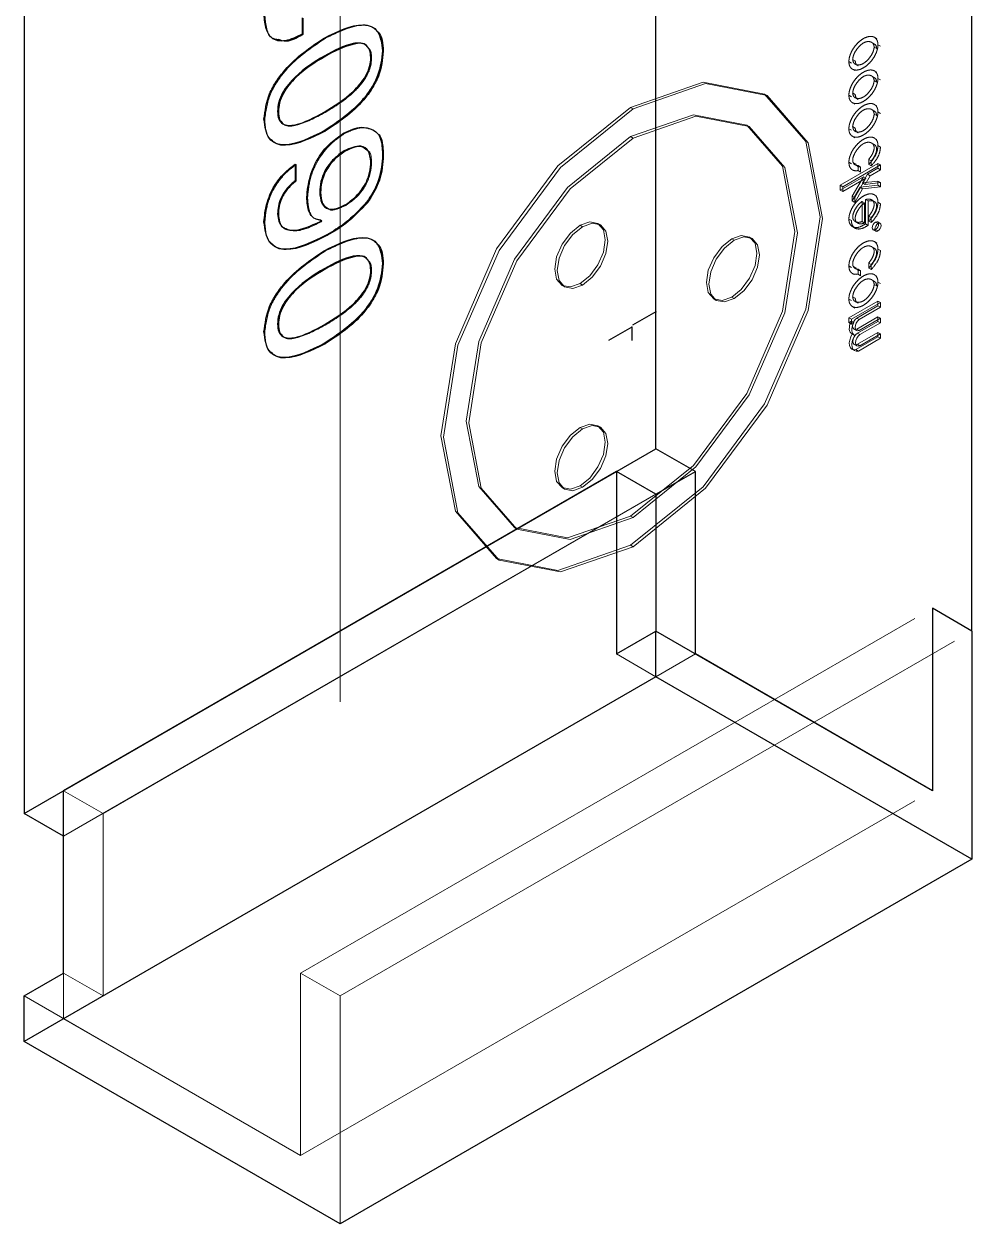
# Model space of a CAD drawing. Header units: millimetres. Extents: x 0 to 841, y 0 to 2287.
# Drawn here: x 614.148 to 615.845, y 254.821 to 256.969 of the extents above; entities that cross this region are included whole.
import ezdxf

# ---------------------------------------------------------------- set-up
doc = ezdxf.new("R2010")
doc.units = ezdxf.units.MM
doc.header["$PDSIZE"] = -1
doc.linetypes.add('HIDDEN', pattern=[1.905, 1.27, -0.635])

msp = doc.modelspace()

# ---------------------------------------------------------------- linework, layer by layer
at = {"color": 7, "linetype": 'Continuous', "lineweight": 25}
for p, q in [((615.2797, 256.209), (615.2797, 258.0054)), ((615.8454, 255.8825), (615.8454, 257.6788)), ((614.1484, 257.3523), (614.1484, 255.5559)), ((614.6464, 256.9805), (614.6464, 256.951)), ((614.6478, 256.9797), (614.6478, 256.9502)), ((614.6464, 256.951), (614.6478, 256.9502)), ((614.7902, 256.9213), (614.7916, 256.9204)), ((614.6858, 256.9119), (614.6873, 256.9111)), ((614.6024, 256.8128), (614.6038, 256.812)), ((614.6858, 256.778), (614.6873, 256.7772)), ((614.7728, 256.7797), (614.7742, 256.7789)), ((614.7218, 256.7423), (614.7232, 256.7414)), ((614.7902, 256.7295), (614.7916, 256.7287)), ((614.6337, 256.7182), (614.6337, 256.6887)), ((614.6337, 256.7182), (614.6351, 256.7174)), ((614.6351, 256.7174), (614.6351, 256.6879)), ((614.6337, 256.6887), (614.6351, 256.6879)), ((614.6777, 256.6686), (614.6791, 256.6678)), ((614.7623, 256.6506), (614.7638, 256.6498)), ((614.6024, 256.6292), (614.6038, 256.6283)), ((614.6815, 256.617), (614.6738, 256.6194)), ((614.6789, 256.6158), (614.68, 256.6178)), ((614.6905, 256.5917), (614.6919, 256.5909)), ((614.7902, 256.5405), (614.7916, 256.5397)), ((614.6858, 256.5311), (614.6873, 256.5303)), ((614.6024, 256.4321), (614.6038, 256.4313)), ((614.6858, 256.3973), (614.6873, 256.3965)), ((614.1484, 255.5559), (615.2797, 256.209)), ((615.3505, 256.1682), (615.2797, 256.209)), ((615.209, 256.1682), (614.2191, 255.5967)), ((615.209, 256.1682), (615.209, 255.8416)), ((615.2797, 256.1274), (615.209, 256.1682)), ((615.2797, 256.1274), (615.3505, 256.1682)), ((615.3505, 255.8416), (615.3505, 256.1682)), ((615.2797, 256.1274), (615.2797, 255.8824)), ((615.8454, 255.8825), (615.7747, 255.9233)), ((615.7747, 255.9233), (615.7747, 255.5967)), ((615.209, 255.8416), (615.2797, 255.8824)), ((615.2797, 255.8007), (615.2797, 255.8824)), ((615.7747, 255.5967), (615.2797, 255.8824)), ((615.8454, 255.8825), (615.8454, 255.4742)), ((615.7747, 255.5967), (615.3505, 255.8416)), ((615.2797, 255.8007), (614.1484, 255.1476)), ((615.8454, 255.4742), (615.2797, 255.8007)), ((614.2191, 255.2701), (614.2191, 255.5967)), ((614.2191, 255.5151), (614.1484, 255.5559)), ((615.8454, 255.4742), (614.7141, 254.8211)), ((614.1484, 255.2293), (614.2191, 255.2701)), ((614.1484, 255.1476), (614.1484, 255.2293)), ((614.7141, 254.8211), (614.1484, 255.1476))]:
    msp.add_line(p, q, dxfattribs=at)
at = {"color": 7, "linetype": 'HIDDEN', "lineweight": 18}
for p, q in [((614.7141, 257.0257), (614.7141, 255.2293)), ((614.6858, 256.944), (614.6873, 256.9432)), ((615.6752, 256.9428), (615.6707, 256.9454)), ((615.6696, 256.9341), (615.6651, 256.9367)), ((615.6703, 256.928), (615.6748, 256.9254)), ((615.6771, 256.9319), (615.6816, 256.9293)), ((614.7693, 256.9092), (614.7707, 256.9084)), ((615.625, 256.9019), (615.6295, 256.8992)), ((615.6318, 256.9058), (615.6363, 256.9032)), ((615.6314, 256.8884), (615.6359, 256.8858)), ((615.637, 256.897), (615.6415, 256.8944)), ((615.6696, 256.874), (615.6651, 256.8766)), ((615.6752, 256.8827), (615.6707, 256.8853)), ((615.6703, 256.8679), (615.6748, 256.8653)), ((615.6771, 256.8718), (615.6816, 256.8692)), ((615.4787, 256.8411), (615.4742, 256.8437)), ((615.625, 256.8418), (615.6295, 256.8391)), ((615.6318, 256.8457), (615.6363, 256.8431)), ((615.637, 256.8369), (615.6415, 256.8343)), ((615.2342, 256.8199), (615.2387, 256.8173)), ((615.6314, 256.8283), (615.6359, 256.8257)), ((615.6696, 256.8139), (615.6651, 256.8165)), ((615.6752, 256.8226), (615.6707, 256.8252)), ((615.6771, 256.8117), (615.6816, 256.8091)), ((614.578, 256.7988), (614.5794, 256.798)), ((614.6858, 256.8115), (614.6873, 256.8107)), ((615.6703, 256.8078), (615.6748, 256.8052)), ((614.7206, 256.7737), (614.722, 256.7729)), ((614.7742, 256.7789), (614.7797, 256.7743)), ((615.4467, 256.7856), (615.4422, 256.7882)), ((615.625, 256.7817), (615.6295, 256.779)), ((615.6318, 256.7856), (615.6363, 256.783)), ((615.637, 256.7768), (615.6415, 256.7742)), ((615.2342, 256.7676), (615.2387, 256.765)), ((615.6314, 256.7682), (615.6359, 256.7656)), ((615.6697, 256.7538), (615.6652, 256.7564)), ((615.6752, 256.7625), (615.6707, 256.7651)), ((615.6771, 256.7516), (615.6816, 256.749)), ((615.6607, 256.7268), (615.6607, 256.7179)), ((615.6607, 256.7268), (615.6652, 256.7242)), ((614.7693, 256.7229), (614.7707, 256.722)), ((615.6771, 256.7195), (615.6097, 256.6806)), ((615.6816, 256.7169), (615.6142, 256.678)), ((615.625, 256.7216), (615.6295, 256.7189)), ((615.6305, 256.7087), (615.635, 256.7061)), ((615.6326, 256.7214), (615.6371, 256.7187)), ((615.6414, 256.7157), (615.6414, 256.7067)), ((615.6414, 256.7157), (615.6459, 256.7131)), ((615.6414, 256.7067), (615.6459, 256.7041)), ((615.6459, 256.7131), (615.6459, 256.7041)), ((615.6586, 256.7002), (615.6771, 256.7109)), ((615.6607, 256.7179), (615.6652, 256.7153)), ((615.6631, 256.6976), (615.6816, 256.7083)), ((615.6652, 256.7242), (615.6652, 256.7153)), ((615.6771, 256.7109), (615.6771, 256.7195)), ((615.6771, 256.7195), (615.6816, 256.7169)), ((615.6771, 256.7109), (615.6816, 256.7083)), ((615.6816, 256.7083), (615.6816, 256.7169)), ((615.6097, 256.672), (615.651, 256.6959)), ((615.6142, 256.6694), (615.6556, 256.6933)), ((615.651, 256.6959), (615.6311, 256.6613)), ((615.6556, 256.6933), (615.6356, 256.6587)), ((615.6586, 256.7002), (615.6496, 256.6846)), ((615.6771, 256.6878), (615.6496, 256.6846)), ((615.6496, 256.6846), (615.6541, 256.682)), ((615.651, 256.6959), (615.6556, 256.6933)), ((615.6631, 256.6976), (615.6541, 256.682)), ((615.6816, 256.6852), (615.6541, 256.682)), ((615.6586, 256.7002), (615.6631, 256.6976)), ((615.6771, 256.6806), (615.6771, 256.6878)), ((615.6771, 256.6878), (615.6816, 256.6852)), ((615.6816, 256.678), (615.6816, 256.6852)), ((615.6097, 256.6806), (615.6097, 256.672)), ((615.6097, 256.6806), (615.6142, 256.678)), ((615.6097, 256.672), (615.6142, 256.6694)), ((615.6142, 256.678), (615.6142, 256.6694)), ((615.6451, 256.6769), (615.6311, 256.6526)), ((615.6311, 256.6613), (615.6311, 256.6526)), ((615.6311, 256.6613), (615.6356, 256.6587)), ((615.6496, 256.6743), (615.6356, 256.6499)), ((615.6451, 256.6769), (615.6771, 256.6806)), ((615.6451, 256.6769), (615.6496, 256.6743)), ((615.6496, 256.6743), (615.6816, 256.678)), ((615.6752, 256.6609), (615.6707, 256.6635)), ((615.6771, 256.6806), (615.6816, 256.678)), ((614.6545, 256.6593), (614.656, 256.6585)), ((614.7229, 256.6452), (614.7243, 256.6444)), ((615.6311, 256.6526), (615.6356, 256.6499)), ((615.6356, 256.6587), (615.6356, 256.6499)), ((615.6487, 256.6517), (615.6487, 256.6155)), ((615.6487, 256.6517), (615.6532, 256.6491)), ((615.6532, 256.6491), (615.6532, 256.6129)), ((615.6547, 256.655), (615.6547, 256.6113)), ((615.6547, 256.655), (615.6593, 256.6524)), ((615.6593, 256.6524), (615.6677, 256.6525)), ((615.6593, 256.6524), (615.6593, 256.6087)), ((615.6722, 256.6505), (615.6676, 256.6531)), ((615.6771, 256.65), (615.6816, 256.6474)), ((615.625, 256.62), (615.6295, 256.6174)), ((615.6607, 256.6253), (615.6607, 256.6163)), ((615.6607, 256.6253), (615.6652, 256.6226)), ((615.6652, 256.6226), (615.6652, 256.6137)), ((614.578, 256.6151), (614.5794, 256.6143)), ((614.6789, 256.6158), (614.6803, 256.615)), ((614.68, 256.6178), (614.6815, 256.617)), ((614.6803, 256.615), (614.6815, 256.617)), ((615.1437, 256.609), (615.1482, 256.6064)), ((615.1802, 256.6096), (615.1757, 256.6122)), ((615.6314, 256.6065), (615.6359, 256.6039)), ((615.6341, 256.6174), (615.6353, 256.6166)), ((615.6383, 256.6149), (615.6386, 256.6147)), ((615.6487, 256.6155), (615.6532, 256.6129)), ((615.6547, 256.6113), (615.6593, 256.6087)), ((615.6607, 256.6163), (615.6652, 256.6137)), ((615.6686, 256.601), (615.6731, 256.5984)), ((615.6726, 256.6144), (615.6771, 256.6118)), ((615.6726, 256.6014), (615.6771, 256.5988)), ((615.6811, 256.6122), (615.6766, 256.6148)), ((615.4152, 256.5847), (615.4197, 256.5821)), ((615.4517, 256.5853), (615.4472, 256.5879)), ((615.6752, 256.577), (615.6707, 256.5796)), ((614.6858, 256.5633), (614.6873, 256.5625)), ((615.6697, 256.5683), (615.6652, 256.5709)), ((615.6771, 256.5661), (615.6816, 256.5635)), ((615.625, 256.5361), (615.6295, 256.5334)), ((615.6326, 256.5359), (615.6371, 256.5332)), ((615.6607, 256.5413), (615.6607, 256.5324)), ((615.6607, 256.5413), (615.6652, 256.5387)), ((615.6607, 256.5324), (615.6652, 256.5298)), ((615.6652, 256.5387), (615.6652, 256.5298)), ((614.7693, 256.5285), (614.7707, 256.5276)), ((615.6305, 256.5232), (615.635, 256.5206)), ((615.6414, 256.5302), (615.6414, 256.5212)), ((615.6414, 256.5302), (615.6459, 256.5276)), ((615.6414, 256.5212), (615.6459, 256.5186)), ((615.6459, 256.5276), (615.6459, 256.5186)), ((615.6696, 256.5092), (615.6651, 256.5118)), ((615.6752, 256.5178), (615.6707, 256.5204)), ((615.1117, 256.5013), (615.1162, 256.4987)), ((615.1437, 256.5045), (615.1482, 256.5019)), ((615.6703, 256.5031), (615.6748, 256.5004)), ((615.6771, 256.507), (615.6816, 256.5044)), ((615.3832, 256.477), (615.3877, 256.4744)), ((615.4152, 256.4802), (615.4197, 256.4776)), ((615.625, 256.4769), (615.6295, 256.4743)), ((615.625, 256.4432), (615.6771, 256.4733)), ((615.6295, 256.4406), (615.6816, 256.4706)), ((615.6318, 256.4808), (615.6363, 256.4782)), ((615.637, 256.4721), (615.6415, 256.4695)), ((615.6771, 256.4733), (615.6771, 256.4648)), ((615.6771, 256.4733), (615.6816, 256.4706)), ((615.6816, 256.4706), (615.6816, 256.4622)), ((615.6314, 256.4635), (615.6359, 256.4608)), ((615.6771, 256.4648), (615.6391, 256.4428)), ((615.6816, 256.4622), (615.6436, 256.4402)), ((615.6771, 256.4648), (615.6816, 256.4622)), ((614.6858, 256.4307), (614.6873, 256.4299)), ((615.625, 256.4432), (615.625, 256.4347)), ((615.625, 256.4432), (615.6295, 256.4406)), ((615.625, 256.4347), (615.6291, 256.4371)), ((615.625, 256.4347), (615.6295, 256.4321)), ((615.6291, 256.4371), (615.6337, 256.4345)), ((615.6295, 256.4406), (615.6295, 256.4321)), ((615.6295, 256.4321), (615.6337, 256.4345)), ((615.6771, 256.445), (615.6391, 256.4231)), ((615.6391, 256.4428), (615.6436, 256.4402)), ((615.6771, 256.4369), (615.6403, 256.4157)), ((615.6816, 256.4424), (615.6436, 256.4205)), ((615.6816, 256.4343), (615.6448, 256.4131)), ((615.6771, 256.445), (615.6771, 256.4369)), ((615.6771, 256.445), (615.6816, 256.4424)), ((615.6771, 256.4369), (615.6816, 256.4343)), ((615.6816, 256.4424), (615.6816, 256.4343)), ((614.578, 256.418), (614.5794, 256.4172)), ((615.6301, 256.4149), (615.6346, 256.4123)), ((615.6311, 256.4144), (615.6356, 256.4118)), ((615.6341, 256.4231), (615.6387, 256.4205)), ((615.6771, 256.4092), (615.6376, 256.3864)), ((615.6391, 256.4231), (615.6436, 256.4205)), ((615.6771, 256.4171), (615.6403, 256.3958)), ((615.6403, 256.4157), (615.6448, 256.4131)), ((615.6816, 256.4066), (615.6421, 256.3838)), ((615.6816, 256.4145), (615.6448, 256.3932)), ((615.6771, 256.4092), (615.6771, 256.4171)), ((615.6771, 256.4171), (615.6816, 256.4145)), ((615.6771, 256.4092), (615.6816, 256.4066)), ((615.6816, 256.4066), (615.6816, 256.4145)), ((615.6305, 256.3871), (615.6351, 256.3845)), ((615.6347, 256.3955), (615.6393, 256.3929)), ((615.6376, 256.3864), (615.6421, 256.3838)), ((615.6403, 256.3958), (615.6448, 256.3932)), ((615.1437, 256.2469), (615.1482, 256.2443)), ((615.1802, 256.2475), (615.1757, 256.2501)), ((614.2191, 255.5151), (615.2797, 256.1274)), ((615.2797, 256.1274), (614.2898, 255.5559)), ((615.1117, 256.1393), (615.1162, 256.1366)), ((615.1437, 256.1424), (615.1482, 256.1398)), ((615.2342, 256.0883), (615.2387, 256.0857)), ((615.0262, 256.0677), (615.0307, 256.0651)), ((615.2342, 256.036), (615.2387, 256.0334)), ((614.9942, 256.0123), (614.9987, 256.0096)), ((614.6433, 255.2701), (615.7747, 255.9233)), ((614.7141, 255.2293), (615.8454, 255.8825)), ((615.2797, 255.8008), (615.209, 255.8416)), ((615.2797, 255.8008), (615.3505, 255.8416)), ((614.2898, 255.5559), (614.2191, 255.5967)), ((614.6433, 254.9435), (615.7747, 255.5967)), ((614.2898, 255.2293), (614.2898, 255.5559)), ((614.2191, 255.1885), (614.2191, 255.2701)), ((614.2898, 255.2293), (614.2191, 255.2701)), ((614.7141, 255.2293), (614.6433, 255.2701)), ((614.6433, 255.2701), (614.6433, 254.9435)), ((614.6433, 254.9435), (614.1484, 255.2293)), ((614.7141, 255.2293), (614.7141, 254.8211)), ((614.6433, 254.9435), (614.2191, 255.1885))]:
    msp.add_line(p, q, dxfattribs=at)
at = {"color": 7, "linetype": 'Continuous'}
for p, q in [((615.2797, 256.4541), (615.2797, 256.4783)), ((615.2797, 256.4541), (615.2797, 256.4783)), ((615.2797, 256.4541), (615.2379, 256.4299)), ((615.2797, 256.4541), (615.2379, 256.4299)), ((615.2365, 256.4267), (615.1946, 256.4025)), ((615.2365, 256.4267), (615.2365, 256.4025))]:
    msp.add_line(p, q, dxfattribs=at)
at = {"color": 7, "linetype": 'HIDDEN', "lineweight": 18, "flags": 128}
for points in [[(615.2342, 256.8199), (615.3641, 256.865), (615.4742, 256.8437), (615.5478, 256.759), (615.5736, 256.6239), (615.5478, 256.459), (615.4742, 256.2894), (615.3641, 256.1408), (615.2342, 256.036)], [(615.2387, 256.8173), (615.3686, 256.8624), (615.4787, 256.841), (615.5523, 256.7564), (615.5781, 256.6213), (615.5523, 256.4564), (615.4787, 256.2868), (615.3686, 256.1382), (615.2387, 256.0334)], [(615.2342, 256.036), (615.1043, 255.9909), (614.9942, 256.0123), (614.9206, 256.0969), (614.8948, 256.232), (614.9206, 256.3969), (614.9942, 256.5666), (615.1043, 256.7151), (615.2342, 256.8199)], [(615.2387, 256.0334), (615.1088, 255.9883), (614.9987, 256.0097), (614.9252, 256.0943), (614.8993, 256.2294), (614.9252, 256.3943), (614.9987, 256.5639), (615.1088, 256.7125), (615.2387, 256.8173)], [(615.2342, 256.7676), (615.3468, 256.8068), (615.4422, 256.7882), (615.506, 256.7148), (615.5284, 256.5978), (615.506, 256.4549), (615.4422, 256.3078), (615.3468, 256.1791), (615.2342, 256.0883)], [(615.2387, 256.765), (615.3513, 256.8042), (615.4467, 256.7856), (615.5105, 256.7122), (615.5329, 256.5952), (615.5105, 256.4522), (615.4467, 256.3052), (615.3513, 256.1765), (615.2387, 256.0857)], [(615.2342, 256.0883), (615.1216, 256.0492), (615.0262, 256.0677), (614.9624, 256.1411), (614.94, 256.2581), (614.9624, 256.4011), (615.0262, 256.5481), (615.1216, 256.6768), (615.2342, 256.7676)], [(615.2387, 256.0857), (615.1262, 256.0465), (615.0307, 256.0651), (614.967, 256.1385), (614.9446, 256.2555), (614.967, 256.3985), (615.0307, 256.5455), (615.1262, 256.6742), (615.2387, 256.765)], [(615.1437, 256.5045), (615.1264, 256.4985), (615.1117, 256.5013), (615.1019, 256.5126), (615.0984, 256.5306), (615.1019, 256.5526), (615.1117, 256.5752), (615.1264, 256.595), (615.1437, 256.609)], [(615.1482, 256.5019), (615.1309, 256.4958), (615.1162, 256.4987), (615.1064, 256.51), (615.103, 256.528), (615.1064, 256.55), (615.1162, 256.5726), (615.1309, 256.5924), (615.1482, 256.6064)], [(615.1437, 256.609), (615.161, 256.615), (615.1757, 256.6122), (615.1855, 256.6009), (615.1889, 256.5829), (615.1855, 256.5609), (615.1757, 256.5383), (615.161, 256.5185), (615.1437, 256.5045)], [(615.1482, 256.6064), (615.1655, 256.6124), (615.1802, 256.6096), (615.19, 256.5983), (615.1935, 256.5803), (615.19, 256.5583), (615.1802, 256.5356), (615.1655, 256.5158), (615.1482, 256.5019)], [(615.6726, 256.6014), (615.6704, 256.6006), (615.6686, 256.601), (615.6674, 256.6024), (615.6669, 256.6046), (615.6674, 256.6074), (615.6686, 256.6102), (615.6704, 256.6127), (615.6726, 256.6144)], [(615.6771, 256.5988), (615.6749, 256.598), (615.6731, 256.5984), (615.6719, 256.5998), (615.6715, 256.602), (615.6719, 256.6048), (615.6731, 256.6076), (615.6749, 256.6101), (615.6771, 256.6118)], [(615.6726, 256.6144), (615.6748, 256.6152), (615.6766, 256.6148), (615.6778, 256.6134), (615.6782, 256.6112), (615.6778, 256.6084), (615.6766, 256.6056), (615.6748, 256.6031), (615.6726, 256.6014)], [(615.6771, 256.6118), (615.6793, 256.6126), (615.6811, 256.6122), (615.6823, 256.6108), (615.6828, 256.6086), (615.6823, 256.6058), (615.6811, 256.603), (615.6793, 256.6005), (615.6771, 256.5988)], [(615.4152, 256.4802), (615.3979, 256.4742), (615.3832, 256.477), (615.3734, 256.4883), (615.37, 256.5063), (615.3734, 256.5283), (615.3832, 256.5509), (615.3979, 256.5707), (615.4152, 256.5847)], [(615.4197, 256.4776), (615.4024, 256.4716), (615.3877, 256.4744), (615.3779, 256.4857), (615.3745, 256.5037), (615.3779, 256.5257), (615.3877, 256.5483), (615.4024, 256.5681), (615.4197, 256.5821)], [(615.4152, 256.5847), (615.4325, 256.5907), (615.4472, 256.5879), (615.457, 256.5766), (615.4605, 256.5586), (615.457, 256.5366), (615.4472, 256.514), (615.4325, 256.4942), (615.4152, 256.4802)], [(615.4197, 256.5821), (615.4371, 256.5881), (615.4517, 256.5853), (615.4616, 256.574), (615.465, 256.556), (615.4616, 256.534), (615.4517, 256.5114), (615.4371, 256.4916), (615.4197, 256.4776)], [(615.6291, 256.4371), (615.6275, 256.4334), (615.6264, 256.4297), (615.6259, 256.4262), (615.6258, 256.4228), (615.6264, 256.4199), (615.6275, 256.4175), (615.629, 256.4156), (615.6311, 256.4144)], [(615.6337, 256.4345), (615.6321, 256.4308), (615.631, 256.4271), (615.6304, 256.4236), (615.6304, 256.4202), (615.6309, 256.4173), (615.632, 256.4149), (615.6336, 256.413), (615.6356, 256.4118)], [(615.6391, 256.4428), (615.6362, 256.4401), (615.6337, 256.4365), (615.6322, 256.4325), (615.6316, 256.4287), (615.6322, 256.4255), (615.6337, 256.4233), (615.6362, 256.4225), (615.6391, 256.4231)], [(615.6436, 256.4402), (615.6407, 256.4374), (615.6383, 256.4338), (615.6367, 256.4299), (615.6361, 256.4261), (615.6367, 256.4229), (615.6383, 256.4207), (615.6407, 256.4199), (615.6436, 256.4205)], [(615.6311, 256.4144), (615.6283, 256.4091), (615.6265, 256.4035), (615.6258, 256.3982), (615.6262, 256.3936), (615.6278, 256.3898), (615.6303, 256.3873), (615.6336, 256.3861), (615.6376, 256.3864)], [(615.6356, 256.4118), (615.6328, 256.4064), (615.631, 256.4009), (615.6303, 256.3956), (615.6308, 256.3909), (615.6323, 256.3872), (615.6348, 256.3847), (615.6382, 256.3835), (615.6421, 256.3838)], [(615.6403, 256.4157), (615.6371, 256.413), (615.6345, 256.4093), (615.6328, 256.4051), (615.6322, 256.4011), (615.6328, 256.3978), (615.6345, 256.3957), (615.6371, 256.395), (615.6403, 256.3958)], [(615.6448, 256.4131), (615.6417, 256.4103), (615.6391, 256.4066), (615.6373, 256.4025), (615.6367, 256.3985), (615.6373, 256.3952), (615.6391, 256.393), (615.6417, 256.3924), (615.6448, 256.3932)], [(615.1437, 256.1424), (615.1264, 256.1364), (615.1117, 256.1393), (615.1019, 256.1505), (615.0984, 256.1686), (615.1019, 256.1905), (615.1117, 256.2132), (615.1264, 256.233), (615.1437, 256.2469)], [(615.1482, 256.1398), (615.1309, 256.1338), (615.1162, 256.1366), (615.1064, 256.1479), (615.103, 256.1659), (615.1064, 256.1879), (615.1162, 256.2105), (615.1309, 256.2304), (615.1482, 256.2443)], [(615.1437, 256.2469), (615.161, 256.253), (615.1757, 256.2501), (615.1855, 256.2388), (615.1889, 256.2208), (615.1855, 256.1988), (615.1757, 256.1762), (615.161, 256.1564), (615.1437, 256.1424)], [(615.1482, 256.2443), (615.1655, 256.2503), (615.1802, 256.2475), (615.19, 256.2362), (615.1935, 256.2182), (615.19, 256.1962), (615.1802, 256.1736), (615.1655, 256.1538), (615.1482, 256.1398)]]:
    msp.add_lwpolyline(points, dxfattribs=at)
at = {"color": 7, "linetype": 'Continuous', "lineweight": 25}
for points, knots in [([(614.6464, 256.951), (614.6362, 256.946), (614.6158, 256.9359), (614.5909, 256.9407), (614.5797, 256.9624), (614.5786, 256.9802), (614.578, 256.9892)], [0, 0, 0, 0, 0.280713, 0.558959, 0.779032, 1, 1, 1, 1]), ([(614.6858, 256.944), (614.7101, 256.9561), (614.7404, 256.9712), (614.7704, 256.9658), (614.7862, 256.9537), (614.7886, 256.9342), (614.7902, 256.9213)], [0, 0, 0, 0, 0.499687, 0.625352, 0.750869, 1, 1, 1, 1]), ([(614.578, 256.7988), (614.58, 256.8139), (614.5828, 256.8367), (614.5998, 256.8672), (614.6305, 256.9072), (614.6613, 256.9277), (614.6858, 256.944)], [0, 0, 0, 0, 0.248785, 0.374282, 0.499955, 1, 1, 1, 1]), ([(614.6478, 256.9502), (614.6373, 256.9444), (614.621, 256.9355), (614.6085, 256.9399), (614.6041, 256.9415)], [0, 0, 0, 0, 0.647093, 1, 1, 1, 1]), ([(614.7796, 256.9572), (614.7806, 256.9564), (614.7895, 256.9499), (614.7906, 256.9342), (614.7916, 256.9204)], [0, 0, 0, 0, 0.121341, 1, 1, 1, 1]), ([(614.7693, 256.9092), (614.7688, 256.914), (614.7679, 256.9236), (614.7581, 256.9354), (614.7298, 256.9359), (614.7034, 256.9215), (614.6858, 256.9119)], [0, 0, 0, 0, 0.125208, 0.250259, 0.499246, 1, 1, 1, 1]), ([(614.7902, 256.9213), (614.7886, 256.9065), (614.7862, 256.8843), (614.7704, 256.8539), (614.7404, 256.8139), (614.7101, 256.794), (614.6858, 256.778)], [0, 0, 0, 0, 0.2491225, 0.3746349, 0.500323, 1, 1, 1, 1]), ([(614.7643, 256.927), (614.7634, 256.9283), (614.7582, 256.9359), (614.7304, 256.934), (614.7045, 256.9203), (614.6873, 256.9111)], [0, 0, 0, 0, 0.065574, 0.375894, 1, 1, 1, 1]), ([(614.7916, 256.9204), (614.79, 256.9057), (614.7877, 256.8835), (614.7718, 256.8531), (614.7419, 256.8131), (614.7115, 256.7932), (614.6873, 256.7772)], [0, 0, 0, 0, 0.2491225, 0.3746349, 0.500323, 1, 1, 1, 1]), ([(614.6858, 256.9119), (614.6682, 256.9012), (614.6418, 256.8851), (614.6132, 256.852), (614.6034, 256.8287), (614.6027, 256.8182), (614.6024, 256.8128)], [0, 0, 0, 0, 0.500906, 0.749819, 0.874781, 1, 1, 1, 1]), ([(614.6873, 256.9111), (614.6696, 256.9004), (614.6432, 256.8843), (614.6146, 256.8512), (614.6049, 256.8279), (614.6041, 256.8173), (614.6038, 256.812)], [0, 0, 0, 0, 0.500906, 0.749819, 0.874781, 1, 1, 1, 1]), ([(614.6858, 256.8115), (614.7033, 256.8221), (614.7296, 256.838), (614.7581, 256.8703), (614.7682, 256.8934), (614.7689, 256.9039), (614.7693, 256.9092)], [0, 0, 0, 0, 0.500896, 0.749906, 0.874864, 1, 1, 1, 1]), ([(614.6024, 256.8128), (614.6027, 256.808), (614.6035, 256.7983), (614.6136, 256.7869), (614.6421, 256.7876), (614.6683, 256.8019), (614.6858, 256.8115)], [0, 0, 0, 0, 0.125131, 0.250047, 0.49906, 1, 1, 1, 1]), ([(614.6038, 256.812), (614.604, 256.807), (614.6043, 256.7993), (614.6083, 256.7953), (614.6097, 256.794)], [0, 0, 0, 0, 0.655509, 1, 1, 1, 1]), ([(614.6858, 256.778), (614.6611, 256.7656), (614.6302, 256.7501), (614.5991, 256.7544), (614.5823, 256.7658), (614.5797, 256.7856), (614.578, 256.7988)], [0, 0, 0, 0, 0.500012, 0.6256932, 0.7512012, 1, 1, 1, 1]), ([(614.6873, 256.7772), (614.6627, 256.7651), (614.632, 256.7498), (614.6011, 256.753), (614.5942, 256.7591), (614.5911, 256.7619)], [0, 0, 0, 0, 0.685687, 0.858039, 1, 1, 1, 1]), ([(614.6545, 256.6593), (614.6558, 256.6713), (614.6583, 256.6951), (614.6745, 256.7316), (614.6976, 256.758), (614.713, 256.7685), (614.7206, 256.7737)], [0, 0, 0, 0, 0.280617, 0.559274, 0.779238, 1, 1, 1, 1]), ([(614.7206, 256.7737), (614.7315, 256.7787), (614.751, 256.7877), (614.7661, 256.7822), (614.7728, 256.7797)], [0, 0, 0, 0, 0.5591801, 1, 1, 1, 1]), ([(614.7728, 256.7797), (614.7765, 256.7774), (614.7838, 256.7727), (614.7898, 256.7548), (614.79, 256.7391), (614.7902, 256.7295)], [0, 0, 0, 0, 0.279388, 0.559544, 1, 1, 1, 1]), ([(614.7797, 256.7743), (614.7813, 256.7732), (614.7865, 256.7695), (614.7911, 256.7537), (614.7914, 256.7382), (614.7916, 256.7287)], [0, 0, 0, 0, 0.148491, 0.479537, 1, 1, 1, 1]), ([(614.7693, 256.7229), (614.7684, 256.7299), (614.7665, 256.7439), (614.7491, 256.7543), (614.7322, 256.7468), (614.7218, 256.7423)], [0, 0, 0, 0, 0.280776, 0.559966, 1, 1, 1, 1]), ([(614.7621, 256.7435), (614.7591, 256.746), (614.7497, 256.7542), (614.734, 256.7466), (614.7232, 256.7414)], [0, 0, 0, 0, 0.310655, 1, 1, 1, 1]), ([(614.7218, 256.7423), (614.7154, 256.7378), (614.7027, 256.729), (614.6869, 256.7085), (614.679, 256.6867), (614.6781, 256.6747), (614.6777, 256.6686)], [0, 0, 0, 0, 0.280784, 0.559454, 0.779294, 1, 1, 1, 1]), ([(614.7232, 256.7414), (614.7168, 256.737), (614.7041, 256.7281), (614.6884, 256.7077), (614.6804, 256.6859), (614.6796, 256.6739), (614.6791, 256.6678)], [0, 0, 0, 0, 0.280784, 0.559454, 0.779294, 1, 1, 1, 1]), ([(614.7902, 256.7295), (614.7886, 256.7146), (614.7858, 256.6879), (614.7695, 256.662), (614.7623, 256.6506)], [0, 0, 0, 0, 0.559584, 1, 1, 1, 1]), ([(614.7916, 256.7287), (614.79, 256.7138), (614.7872, 256.6871), (614.7709, 256.6612), (614.7638, 256.6498)], [0, 0, 0, 0, 0.559584, 1, 1, 1, 1]), ([(614.578, 256.6151), (614.579, 256.6256), (614.5811, 256.6464), (614.5944, 256.6783), (614.6137, 256.7028), (614.627, 256.713), (614.6337, 256.7182)], [0, 0, 0, 0, 0.280542, 0.559408, 0.779403, 1, 1, 1, 1]), ([(614.7229, 256.6452), (614.7297, 256.6499), (614.743, 256.6592), (614.7597, 256.6808), (614.768, 256.7038), (614.7689, 256.7165), (614.7693, 256.7229)], [0, 0, 0, 0, 0.2807792, 0.5595033, 0.7793247, 1, 1, 1, 1]), ([(614.6337, 256.6887), (614.6289, 256.6846), (614.6193, 256.6764), (614.6083, 256.6596), (614.603, 256.6429), (614.6026, 256.6338), (614.6024, 256.6292)], [0, 0, 0, 0, 0.280442, 0.559411, 0.779526, 1, 1, 1, 1]), ([(614.6351, 256.6879), (614.6303, 256.6838), (614.6207, 256.6756), (614.6097, 256.6588), (614.6044, 256.6421), (614.604, 256.6329), (614.6038, 256.6283)], [0, 0, 0, 0, 0.280442, 0.559411, 0.779526, 1, 1, 1, 1]), ([(614.6777, 256.6686), (614.6784, 256.6614), (614.6796, 256.647), (614.6918, 256.6366), (614.7076, 256.6381), (614.7178, 256.6428), (614.7229, 256.6452)], [0, 0, 0, 0, 0.280297, 0.558545, 0.778963, 1, 1, 1, 1]), ([(614.6791, 256.6678), (614.6797, 256.6604), (614.6807, 256.6458), (614.69, 256.6405), (614.6946, 256.6378)], [0, 0, 0, 0, 0.512599, 1, 1, 1, 1]), ([(614.68, 256.6178), (614.6755, 256.6186), (614.6664, 256.6203), (614.6563, 256.6343), (614.6552, 256.6498), (614.6545, 256.6593)], [0, 0, 0, 0, 0.280289, 0.560345, 1, 1, 1, 1]), ([(614.7623, 256.6506), (614.7494, 256.6371), (614.7263, 256.6129), (614.7014, 256.5982), (614.6905, 256.5917)], [0, 0, 0, 0, 0.558783, 1, 1, 1, 1]), ([(614.7638, 256.6498), (614.7508, 256.6363), (614.7277, 256.6121), (614.7029, 256.5974), (614.6919, 256.5909)], [0, 0, 0, 0, 0.558783, 1, 1, 1, 1]), ([(614.6024, 256.6292), (614.6029, 256.6246), (614.6039, 256.6155), (614.6117, 256.6025), (614.6366, 256.5961), (614.6619, 256.6079), (614.6789, 256.6158)], [0, 0, 0, 0, 0.125456, 0.250769, 0.499842, 1, 1, 1, 1]), ([(614.6038, 256.6283), (614.6044, 256.624), (614.6056, 256.6153), (614.6085, 256.6067), (614.612, 256.6056), (614.6121, 256.6056)], [0, 0, 0, 0, 0.491033, 0.981507, 1, 1, 1, 1]), ([(614.6905, 256.5917), (614.6645, 256.5787), (614.632, 256.5625), (614.5999, 256.5681), (614.5827, 256.5807), (614.5799, 256.6014), (614.578, 256.6151)], [0, 0, 0, 0, 0.499644, 0.625328, 0.750848, 1, 1, 1, 1]), ([(614.6919, 256.5909), (614.6661, 256.5782), (614.6339, 256.5623), (614.6022, 256.5666), (614.5954, 256.573), (614.5925, 256.5757)], [0, 0, 0, 0, 0.6936, 0.868072, 1, 1, 1, 1]), ([(614.6858, 256.5633), (614.7101, 256.5753), (614.7404, 256.5904), (614.7704, 256.585), (614.7862, 256.5729), (614.7886, 256.5535), (614.7902, 256.5405)], [0, 0, 0, 0, 0.499687, 0.625352, 0.750869, 1, 1, 1, 1]), ([(614.7796, 256.5765), (614.7806, 256.5757), (614.7895, 256.5691), (614.7906, 256.5534), (614.7916, 256.5397)], [0, 0, 0, 0, 0.1213406, 1, 1, 1, 1]), ([(614.578, 256.418), (614.58, 256.4332), (614.5828, 256.456), (614.5998, 256.4864), (614.6305, 256.5265), (614.6613, 256.5469), (614.6858, 256.5633)], [0, 0, 0, 0, 0.248785, 0.374282, 0.499955, 1, 1, 1, 1]), ([(614.7693, 256.5285), (614.7688, 256.5332), (614.7679, 256.5428), (614.7581, 256.5547), (614.7298, 256.5551), (614.7034, 256.5407), (614.6858, 256.5311)], [0, 0, 0, 0, 0.125208, 0.250259, 0.499246, 1, 1, 1, 1]), ([(614.7643, 256.5462), (614.7634, 256.5475), (614.7582, 256.5551), (614.7304, 256.5533), (614.7045, 256.5395), (614.6873, 256.5303)], [0, 0, 0, 0, 0.0655738, 0.3758944, 1, 1, 1, 1]), ([(614.7902, 256.5405), (614.7886, 256.5257), (614.7862, 256.5035), (614.7704, 256.4731), (614.7404, 256.4332), (614.7101, 256.4132), (614.6858, 256.3973)], [0, 0, 0, 0, 0.249123, 0.374635, 0.500323, 1, 1, 1, 1]), ([(614.7916, 256.5397), (614.79, 256.5249), (614.7877, 256.5027), (614.7718, 256.4723), (614.7419, 256.4323), (614.7115, 256.4124), (614.6873, 256.3965)], [0, 0, 0, 0, 0.249123, 0.374635, 0.500323, 1, 1, 1, 1]), ([(614.6858, 256.5311), (614.6682, 256.5204), (614.6418, 256.5044), (614.6132, 256.4713), (614.6034, 256.448), (614.6027, 256.4374), (614.6024, 256.4321)], [0, 0, 0, 0, 0.500906, 0.749819, 0.874781, 1, 1, 1, 1]), ([(614.6873, 256.5303), (614.6696, 256.5196), (614.6432, 256.5036), (614.6146, 256.4705), (614.6049, 256.4472), (614.6041, 256.4366), (614.6038, 256.4313)], [0, 0, 0, 0, 0.500906, 0.749819, 0.874781, 1, 1, 1, 1]), ([(614.6858, 256.4307), (614.7033, 256.4414), (614.7296, 256.4573), (614.7581, 256.4896), (614.7682, 256.5126), (614.7689, 256.5232), (614.7693, 256.5285)], [0, 0, 0, 0, 0.500896, 0.749906, 0.874864, 1, 1, 1, 1]), ([(614.6024, 256.4321), (614.6027, 256.4272), (614.6035, 256.4176), (614.6136, 256.4061), (614.6421, 256.4068), (614.6683, 256.4212), (614.6858, 256.4307)], [0, 0, 0, 0, 0.125131, 0.250047, 0.49906, 1, 1, 1, 1]), ([(614.6038, 256.4313), (614.604, 256.4262), (614.6043, 256.4185), (614.6083, 256.4146), (614.6097, 256.4132)], [0, 0, 0, 0, 0.655509, 1, 1, 1, 1]), ([(614.6858, 256.3973), (614.6611, 256.3849), (614.6302, 256.3693), (614.5991, 256.3737), (614.5823, 256.385), (614.5797, 256.4049), (614.578, 256.418)], [0, 0, 0, 0, 0.500012, 0.625693, 0.751201, 1, 1, 1, 1]), ([(614.6873, 256.3965), (614.6627, 256.3843), (614.632, 256.3691), (614.6011, 256.3723), (614.5942, 256.3784), (614.5911, 256.3811)], [0, 0, 0, 0, 0.685687, 0.858039, 1, 1, 1, 1])]:
    msp.add_open_spline(points, degree=3, knots=knots, dxfattribs=at)
at = {"color": 7, "linetype": 'HIDDEN', "lineweight": 18}
for points, knots in [([(614.6041, 256.9415), (614.6001, 256.9418), (614.5891, 256.9428), (614.5813, 256.9621), (614.5801, 256.9796), (614.5794, 256.9884)], [0, 0, 0, 0, 0.221043, 0.609731, 1, 1, 1, 1]), ([(614.6873, 256.9432), (614.7113, 256.955), (614.7414, 256.9697), (614.7708, 256.9657), (614.777, 256.9597), (614.7796, 256.9572)], [0, 0, 0, 0, 0.697435, 0.872831, 1, 1, 1, 1]), ([(614.5794, 256.798), (614.5814, 256.8131), (614.5843, 256.8359), (614.6012, 256.8664), (614.6319, 256.9064), (614.6627, 256.9269), (614.6873, 256.9432)], [0, 0, 0, 0, 0.248785, 0.374282, 0.499955, 1, 1, 1, 1]), ([(615.625, 256.9019), (615.6251, 256.9035), (615.6253, 256.9071), (615.627, 256.9135), (615.6302, 256.9211), (615.6355, 256.9294), (615.6427, 256.9373), (615.651, 256.9435), (615.6594, 256.9469), (615.6666, 256.9473), (615.6718, 256.9451), (615.6751, 256.9413), (615.6768, 256.9368), (615.677, 256.9334), (615.6771, 256.9319)], [0, 0, 0, 0, 0.053784, 0.117806, 0.194259, 0.284674, 0.388205, 0.5, 0.611795, 0.715326, 0.805741, 0.882194, 0.946216, 1, 1, 1, 1]), ([(614.7707, 256.9084), (614.7704, 256.9134), (614.7699, 256.9212), (614.7658, 256.9254), (614.7643, 256.927)], [0, 0, 0, 0, 0.6334946, 1, 1, 1, 1]), ([(615.6771, 256.9319), (615.677, 256.9303), (615.6768, 256.9267), (615.6751, 256.9203), (615.6718, 256.9127), (615.6666, 256.9044), (615.6594, 256.8965), (615.651, 256.8903), (615.6427, 256.8868), (615.6355, 256.8865), (615.6302, 256.8887), (615.627, 256.8925), (615.6253, 256.897), (615.6251, 256.9003), (615.625, 256.9019)], [0, 0, 0, 0, 0.053784, 0.117806, 0.194259, 0.284674, 0.388205, 0.5, 0.611795, 0.715326, 0.805741, 0.882194, 0.946216, 1, 1, 1, 1]), ([(615.6318, 256.9058), (615.6322, 256.9083), (615.633, 256.9137), (615.6378, 256.9222), (615.6438, 256.9299), (615.651, 256.9357), (615.6582, 256.9382), (615.6643, 256.9375), (615.6691, 256.9345), (615.6699, 256.9301), (615.6703, 256.928)], [0, 0, 0, 0, 0.111736, 0.23533, 0.367087, 0.5, 0.632913, 0.76467, 0.888264, 1, 1, 1, 1]), ([(615.6703, 256.928), (615.6699, 256.9254), (615.6691, 256.9201), (615.6643, 256.9115), (615.6582, 256.9039), (615.651, 256.898), (615.6438, 256.8956), (615.6378, 256.8962), (615.633, 256.8992), (615.6322, 256.9037), (615.6318, 256.9058)], [0, 0, 0, 0, 0.111736, 0.23533, 0.367087, 0.5, 0.632913, 0.76467, 0.888264, 1, 1, 1, 1]), ([(615.6695, 256.9339), (615.6709, 256.9332), (615.6738, 256.9317), (615.6744, 256.9275), (615.6748, 256.9254)], [0, 0, 0, 0, 0.480408, 1, 1, 1, 1]), ([(614.6873, 256.8107), (614.7048, 256.8213), (614.731, 256.8372), (614.7595, 256.8695), (614.7696, 256.8926), (614.7703, 256.9031), (614.7707, 256.9084)], [0, 0, 0, 0, 0.500896, 0.749906, 0.874864, 1, 1, 1, 1]), ([(615.6416, 256.8946), (615.6402, 256.8953), (615.6374, 256.8968), (615.6367, 256.901), (615.6363, 256.9032)], [0, 0, 0, 0, 0.480408, 1, 1, 1, 1]), ([(615.625, 256.8418), (615.6251, 256.8434), (615.6253, 256.847), (615.627, 256.8534), (615.6302, 256.861), (615.6355, 256.8693), (615.6427, 256.8772), (615.651, 256.8834), (615.6594, 256.8868), (615.6666, 256.8872), (615.6718, 256.885), (615.6751, 256.8812), (615.6768, 256.8767), (615.677, 256.8733), (615.6771, 256.8718)], [0, 0, 0, 0, 0.053784, 0.117806, 0.194259, 0.284674, 0.388205, 0.5, 0.611795, 0.715326, 0.805741, 0.882194, 0.946216, 1, 1, 1, 1]), ([(615.6318, 256.8457), (615.6322, 256.8482), (615.633, 256.8536), (615.6378, 256.8621), (615.6438, 256.8698), (615.651, 256.8756), (615.6582, 256.8781), (615.6643, 256.8774), (615.6691, 256.8744), (615.6699, 256.87), (615.6703, 256.8679)], [0, 0, 0, 0, 0.111736, 0.23533, 0.367087, 0.5, 0.632913, 0.76467, 0.888264, 1, 1, 1, 1]), ([(615.6771, 256.8718), (615.677, 256.8702), (615.6768, 256.8666), (615.6751, 256.8602), (615.6718, 256.8526), (615.6666, 256.8443), (615.6594, 256.8364), (615.651, 256.8302), (615.6427, 256.8267), (615.6355, 256.8264), (615.6302, 256.8286), (615.627, 256.8324), (615.6253, 256.8369), (615.6251, 256.8402), (615.625, 256.8418)], [0, 0, 0, 0, 0.053784, 0.117806, 0.194259, 0.284674, 0.388205, 0.5, 0.611795, 0.715326, 0.805741, 0.882194, 0.946216, 1, 1, 1, 1]), ([(615.6703, 256.8679), (615.6699, 256.8653), (615.6691, 256.86), (615.6643, 256.8514), (615.6582, 256.8438), (615.651, 256.8379), (615.6438, 256.8355), (615.6378, 256.8361), (615.633, 256.8391), (615.6322, 256.8436), (615.6318, 256.8457)], [0, 0, 0, 0, 0.111736, 0.23533, 0.367087, 0.5, 0.632913, 0.76467, 0.888264, 1, 1, 1, 1]), ([(615.6695, 256.8738), (615.6709, 256.8731), (615.6738, 256.8716), (615.6744, 256.8674), (615.6748, 256.8653)], [0, 0, 0, 0, 0.480408, 1, 1, 1, 1]), ([(615.6416, 256.8345), (615.6402, 256.8352), (615.6374, 256.8368), (615.6367, 256.8409), (615.6363, 256.8431)], [0, 0, 0, 0, 0.480408, 1, 1, 1, 1]), ([(615.625, 256.7817), (615.6251, 256.7833), (615.6253, 256.7869), (615.627, 256.7933), (615.6302, 256.8009), (615.6355, 256.8092), (615.6427, 256.8171), (615.651, 256.8233), (615.6594, 256.8267), (615.6666, 256.8271), (615.6718, 256.8249), (615.6751, 256.8211), (615.6768, 256.8166), (615.677, 256.8132), (615.6771, 256.8117)], [0, 0, 0, 0, 0.053784, 0.117806, 0.194259, 0.284674, 0.388205, 0.5, 0.611795, 0.715326, 0.805741, 0.882194, 0.946216, 1, 1, 1, 1]), ([(615.6771, 256.8117), (615.677, 256.8101), (615.6768, 256.8065), (615.6751, 256.8001), (615.6718, 256.7925), (615.6666, 256.7842), (615.6594, 256.7763), (615.651, 256.7701), (615.6427, 256.7666), (615.6355, 256.7663), (615.6302, 256.7685), (615.627, 256.7723), (615.6253, 256.7768), (615.6251, 256.7801), (615.625, 256.7817)], [0, 0, 0, 0, 0.053784, 0.117806, 0.194259, 0.284674, 0.388205, 0.5, 0.611795, 0.715326, 0.805741, 0.882194, 0.946216, 1, 1, 1, 1]), ([(615.6318, 256.7856), (615.6322, 256.7881), (615.633, 256.7935), (615.6378, 256.802), (615.6438, 256.8097), (615.651, 256.8155), (615.6582, 256.818), (615.6643, 256.8173), (615.6691, 256.8143), (615.6699, 256.8099), (615.6703, 256.8078)], [0, 0, 0, 0, 0.1117359, 0.23533, 0.3670868, 0.5, 0.6329132, 0.76467, 0.8882641, 1, 1, 1, 1]), ([(615.6695, 256.8137), (615.6709, 256.813), (615.6738, 256.8115), (615.6744, 256.8073), (615.6748, 256.8052)], [0, 0, 0, 0, 0.480408, 1, 1, 1, 1]), ([(614.5911, 256.7619), (614.5904, 256.7624), (614.5815, 256.7684), (614.5804, 256.7838), (614.5794, 256.798)], [0, 0, 0, 0, 0.0812002, 1, 1, 1, 1]), ([(614.6097, 256.794), (614.6107, 256.7925), (614.6162, 256.7849), (614.6443, 256.7877), (614.6701, 256.8015), (614.6873, 256.8107)], [0, 0, 0, 0, 0.073111, 0.380874, 1, 1, 1, 1]), ([(615.6703, 256.8078), (615.6699, 256.8052), (615.6691, 256.7999), (615.6643, 256.7913), (615.6582, 256.7837), (615.651, 256.7778), (615.6438, 256.7754), (615.6378, 256.776), (615.633, 256.779), (615.6322, 256.7835), (615.6318, 256.7856)], [0, 0, 0, 0, 0.111736, 0.23533, 0.367087, 0.5, 0.632913, 0.76467, 0.888264, 1, 1, 1, 1]), ([(614.656, 256.6585), (614.6572, 256.6704), (614.6597, 256.6943), (614.676, 256.7307), (614.6991, 256.7572), (614.7144, 256.7677), (614.722, 256.7729)], [0, 0, 0, 0, 0.280617, 0.559274, 0.779238, 1, 1, 1, 1]), ([(614.722, 256.7729), (614.7329, 256.7779), (614.7524, 256.7868), (614.7675, 256.7813), (614.7742, 256.7789)], [0, 0, 0, 0, 0.5591801, 1, 1, 1, 1]), ([(615.6416, 256.7744), (615.6402, 256.7751), (615.6374, 256.7767), (615.6367, 256.7808), (615.6363, 256.783)], [0, 0, 0, 0, 0.480408, 1, 1, 1, 1]), ([(615.625, 256.7216), (615.6251, 256.7232), (615.6253, 256.7268), (615.627, 256.7332), (615.6302, 256.7408), (615.6355, 256.7491), (615.6427, 256.757), (615.651, 256.7632), (615.6594, 256.7666), (615.6666, 256.767), (615.6718, 256.7648), (615.6751, 256.761), (615.6768, 256.7565), (615.677, 256.7531), (615.6771, 256.7516)], [0, 0, 0, 0, 0.053784, 0.117806, 0.194259, 0.284674, 0.388205, 0.5, 0.611795, 0.715326, 0.805741, 0.882194, 0.946216, 1, 1, 1, 1]), ([(615.6414, 256.7157), (615.6397, 256.7159), (615.6365, 256.7164), (615.6331, 256.7195), (615.6314, 256.7243), (615.6324, 256.7309), (615.6354, 256.7378), (615.6397, 256.7446), (615.6451, 256.7507), (615.651, 256.7553), (615.657, 256.7575), (615.6623, 256.7577), (615.6667, 256.7559), (615.6697, 256.7524), (615.6707, 256.747), (615.6689, 256.7402), (615.6655, 256.7332), (615.6623, 256.729), (615.6607, 256.7268)], [0, 0, 0, 0, 0.06591, 0.127752, 0.184575, 0.240344, 0.300579, 0.365486, 0.4327, 0.5, 0.5673, 0.634514, 0.699421, 0.759656, 0.815425, 0.872248, 0.93409, 1, 1, 1, 1]), ([(615.6771, 256.7516), (615.6768, 256.7486), (615.6762, 256.7423), (615.6709, 256.7297), (615.6646, 256.7224), (615.6607, 256.7179)], [0, 0, 0, 0, 0.2623262, 0.5452295, 1, 1, 1, 1]), ([(615.6696, 256.7535), (615.6701, 256.7534), (615.672, 256.7527), (615.6742, 256.7497), (615.6752, 256.7444), (615.6735, 256.7376), (615.6701, 256.7306), (615.6669, 256.7264), (615.6652, 256.7242)], [0, 0, 0, 0, 0.070993, 0.257163, 0.429529, 0.605153, 0.796291, 1, 1, 1, 1]), ([(615.6816, 256.749), (615.6813, 256.746), (615.6807, 256.7397), (615.6754, 256.7271), (615.6691, 256.7198), (615.6652, 256.7153)], [0, 0, 0, 0, 0.2623262, 0.5452295, 1, 1, 1, 1]), ([(614.7707, 256.722), (614.7702, 256.7297), (614.7696, 256.7396), (614.7635, 256.7428), (614.7621, 256.7435)], [0, 0, 0, 0, 0.776344, 1, 1, 1, 1]), ([(614.5794, 256.6143), (614.5805, 256.6247), (614.5825, 256.6456), (614.5958, 256.6775), (614.6151, 256.702), (614.6284, 256.7122), (614.6351, 256.7174)], [0, 0, 0, 0, 0.280542, 0.559408, 0.779403, 1, 1, 1, 1]), ([(614.7243, 256.6444), (614.7311, 256.6491), (614.7445, 256.6584), (614.7611, 256.68), (614.7694, 256.703), (614.7703, 256.7157), (614.7707, 256.722)], [0, 0, 0, 0, 0.2807792, 0.5595033, 0.7793247, 1, 1, 1, 1]), ([(615.6414, 256.7067), (615.6389, 256.7066), (615.6338, 256.7062), (615.6286, 256.7097), (615.6255, 256.715), (615.6252, 256.7194), (615.625, 256.7216)], [0, 0, 0, 0, 0.289345, 0.578702, 0.796119, 1, 1, 1, 1]), ([(615.6459, 256.7131), (615.6443, 256.7133), (615.6412, 256.7139), (615.6381, 256.7161), (615.6375, 256.7184), (615.6373, 256.719)], [0, 0, 0, 0, 0.4467248, 0.8658821, 1, 1, 1, 1]), ([(615.625, 256.62), (615.6251, 256.6216), (615.6253, 256.6252), (615.627, 256.6316), (615.6302, 256.6392), (615.6355, 256.6475), (615.6427, 256.6554), (615.651, 256.6616), (615.6594, 256.6651), (615.6666, 256.6654), (615.6718, 256.6632), (615.6751, 256.6594), (615.6768, 256.6549), (615.677, 256.6516), (615.6771, 256.65)], [0, 0, 0, 0, 0.053784, 0.117806, 0.194259, 0.284674, 0.388205, 0.5, 0.611795, 0.715326, 0.805741, 0.882194, 0.946216, 1, 1, 1, 1]), ([(614.6738, 256.6194), (614.6721, 256.6198), (614.6659, 256.6213), (614.6578, 256.6338), (614.6567, 256.6491), (614.656, 256.6585)], [0, 0, 0, 0, 0.135671, 0.472002, 1, 1, 1, 1]), ([(614.6946, 256.6378), (614.6947, 256.6377), (614.6981, 256.6347), (614.7094, 256.638), (614.7194, 256.6423), (614.7243, 256.6444)], [0, 0, 0, 0, 0.025881, 0.512259, 1, 1, 1, 1]), ([(615.6487, 256.6155), (615.6465, 256.6149), (615.6422, 256.6136), (615.6368, 256.6148), (615.633, 256.618), (615.6313, 256.6236), (615.633, 256.6312), (615.6368, 256.6389), (615.6422, 256.6463), (615.6465, 256.6499), (615.6487, 256.6517)], [0, 0, 0, 0, 0.133809, 0.265222, 0.38803, 0.5, 0.61197, 0.734778, 0.866191, 1, 1, 1, 1]), ([(615.6532, 256.6129), (615.651, 256.6123), (615.6467, 256.6109), (615.6414, 256.6122), (615.6375, 256.6153), (615.6358, 256.621), (615.6375, 256.6286), (615.6414, 256.6363), (615.6467, 256.6437), (615.651, 256.6473), (615.6532, 256.6491)], [0, 0, 0, 0, 0.133809, 0.265222, 0.38803, 0.5, 0.61197, 0.734778, 0.866191, 1, 1, 1, 1]), ([(615.6547, 256.655), (615.6582, 256.6556), (615.6633, 256.6564), (615.668, 256.6531), (615.6702, 256.6493), (615.6704, 256.6438), (615.6685, 256.6376), (615.6652, 256.6311), (615.6622, 256.6272), (615.6607, 256.6253)], [0, 0, 0, 0, 0.267845, 0.395145, 0.51294, 0.624534, 0.740912, 0.866836, 1, 1, 1, 1]), ([(615.6771, 256.65), (615.6768, 256.647), (615.6762, 256.6408), (615.6709, 256.6281), (615.6646, 256.6208), (615.6607, 256.6163)], [0, 0, 0, 0, 0.262326, 0.54523, 1, 1, 1, 1]), ([(615.6712, 256.651), (615.6716, 256.6508), (615.6732, 256.6498), (615.6747, 256.6466), (615.675, 256.6413), (615.673, 256.6349), (615.6697, 256.6285), (615.6667, 256.6246), (615.6652, 256.6226)], [0, 0, 0, 0, 0.072592, 0.253203, 0.424308, 0.602747, 0.795823, 1, 1, 1, 1]), ([(615.6816, 256.6474), (615.6813, 256.6444), (615.6807, 256.6381), (615.6754, 256.6255), (615.6691, 256.6182), (615.6652, 256.6137)], [0, 0, 0, 0, 0.262326, 0.54523, 1, 1, 1, 1]), ([(615.6547, 256.6113), (615.6507, 256.6089), (615.6425, 256.6041), (615.6331, 256.6048), (615.6279, 256.6092), (615.6254, 256.614), (615.6252, 256.618), (615.625, 256.62)], [0, 0, 0, 0, 0.2842685, 0.5852988, 0.7353595, 0.8739265, 1, 1, 1, 1]), ([(614.5925, 256.5757), (614.5915, 256.5765), (614.582, 256.5833), (614.5807, 256.5997), (614.5794, 256.6143)], [0, 0, 0, 0, 0.109013, 1, 1, 1, 1]), ([(614.6121, 256.6056), (614.6182, 256.6026), (614.6369, 256.5936), (614.6629, 256.6064), (614.6803, 256.615)], [0, 0, 0, 0, 0.328202, 1, 1, 1, 1]), ([(615.6593, 256.6087), (615.6553, 256.6063), (615.647, 256.6015), (615.6376, 256.6022), (615.6324, 256.6065), (615.63, 256.6113), (615.6297, 256.6154), (615.6295, 256.6174)], [0, 0, 0, 0, 0.2842685, 0.5852988, 0.7353595, 0.8739265, 1, 1, 1, 1]), ([(614.6873, 256.5625), (614.7113, 256.5742), (614.7414, 256.589), (614.7708, 256.5849), (614.777, 256.579), (614.7796, 256.5765)], [0, 0, 0, 0, 0.697435, 0.872831, 1, 1, 1, 1]), ([(615.625, 256.5361), (615.6251, 256.5377), (615.6253, 256.5413), (615.627, 256.5477), (615.6302, 256.5553), (615.6355, 256.5636), (615.6427, 256.5715), (615.651, 256.5777), (615.6594, 256.5811), (615.6666, 256.5815), (615.6718, 256.5793), (615.6751, 256.5755), (615.6768, 256.571), (615.677, 256.5676), (615.6771, 256.5661)], [0, 0, 0, 0, 0.053784, 0.117806, 0.194259, 0.284674, 0.388205, 0.5, 0.611795, 0.715326, 0.805741, 0.882194, 0.946216, 1, 1, 1, 1]), ([(614.5794, 256.4172), (614.5814, 256.4324), (614.5843, 256.4552), (614.6012, 256.4856), (614.6319, 256.5257), (614.6627, 256.5461), (614.6873, 256.5625)], [0, 0, 0, 0, 0.248785, 0.374282, 0.499955, 1, 1, 1, 1]), ([(615.6414, 256.5302), (615.6397, 256.5304), (615.6365, 256.5309), (615.6331, 256.534), (615.6314, 256.5388), (615.6324, 256.5454), (615.6354, 256.5523), (615.6397, 256.5591), (615.6451, 256.5651), (615.651, 256.5698), (615.657, 256.572), (615.6623, 256.5722), (615.6667, 256.5704), (615.6697, 256.5669), (615.6707, 256.5615), (615.6689, 256.5547), (615.6655, 256.5477), (615.6623, 256.5435), (615.6607, 256.5413)], [0, 0, 0, 0, 0.06591, 0.127752, 0.184575, 0.240344, 0.300579, 0.365486, 0.4327, 0.5, 0.5673, 0.634514, 0.699421, 0.759656, 0.815425, 0.872248, 0.93409, 1, 1, 1, 1]), ([(615.6771, 256.5661), (615.6768, 256.5631), (615.6762, 256.5568), (615.6709, 256.5442), (615.6646, 256.5369), (615.6607, 256.5324)], [0, 0, 0, 0, 0.262326, 0.545229, 1, 1, 1, 1]), ([(615.6696, 256.568), (615.6701, 256.5679), (615.672, 256.5672), (615.6742, 256.5642), (615.6752, 256.5589), (615.6735, 256.5521), (615.6701, 256.5451), (615.6669, 256.5409), (615.6652, 256.5387)], [0, 0, 0, 0, 0.0709928, 0.2571635, 0.4295292, 0.6051532, 0.7962911, 1, 1, 1, 1]), ([(615.6816, 256.5635), (615.6813, 256.5605), (615.6807, 256.5542), (615.6754, 256.5416), (615.6691, 256.5343), (615.6652, 256.5298)], [0, 0, 0, 0, 0.262326, 0.545229, 1, 1, 1, 1]), ([(614.7707, 256.5276), (614.7704, 256.5326), (614.7699, 256.5405), (614.7658, 256.5447), (614.7643, 256.5462)], [0, 0, 0, 0, 0.6334946, 1, 1, 1, 1]), ([(615.6414, 256.5212), (615.6389, 256.5211), (615.6338, 256.5207), (615.6286, 256.5242), (615.6255, 256.5295), (615.6252, 256.5339), (615.625, 256.5361)], [0, 0, 0, 0, 0.2893452, 0.5787023, 0.7961193, 1, 1, 1, 1]), ([(615.6459, 256.5276), (615.6443, 256.5278), (615.6412, 256.5284), (615.6381, 256.5306), (615.6375, 256.5329), (615.6373, 256.5335)], [0, 0, 0, 0, 0.446725, 0.865882, 1, 1, 1, 1]), ([(614.6873, 256.4299), (614.7048, 256.4406), (614.731, 256.4565), (614.7595, 256.4887), (614.7696, 256.5118), (614.7703, 256.5224), (614.7707, 256.5276)], [0, 0, 0, 0, 0.500896, 0.749906, 0.874864, 1, 1, 1, 1]), ([(615.625, 256.4769), (615.6251, 256.4786), (615.6253, 256.4821), (615.627, 256.4885), (615.6302, 256.4961), (615.6355, 256.5044), (615.6427, 256.5124), (615.651, 256.5186), (615.6594, 256.522), (615.6666, 256.5224), (615.6718, 256.5202), (615.6751, 256.5163), (615.6768, 256.5119), (615.677, 256.5085), (615.6771, 256.507)], [0, 0, 0, 0, 0.053784, 0.117806, 0.194259, 0.284674, 0.388205, 0.5, 0.611795, 0.715326, 0.805741, 0.882194, 0.946216, 1, 1, 1, 1]), ([(615.6318, 256.4808), (615.6322, 256.4834), (615.633, 256.4888), (615.6378, 256.4973), (615.6438, 256.5049), (615.651, 256.5108), (615.6582, 256.5133), (615.6643, 256.5126), (615.6691, 256.5096), (615.6699, 256.5052), (615.6703, 256.5031)], [0, 0, 0, 0, 0.111736, 0.23533, 0.367087, 0.5, 0.632913, 0.76467, 0.888264, 1, 1, 1, 1]), ([(615.6771, 256.507), (615.677, 256.5053), (615.6768, 256.5018), (615.6751, 256.4954), (615.6718, 256.4878), (615.6666, 256.4795), (615.6594, 256.4715), (615.651, 256.4653), (615.6427, 256.4619), (615.6355, 256.4615), (615.6302, 256.4637), (615.627, 256.4676), (615.6253, 256.472), (615.6251, 256.4754), (615.625, 256.4769)], [0, 0, 0, 0, 0.0537844, 0.1178061, 0.1942591, 0.2846742, 0.3882046, 0.5, 0.6117954, 0.7153258, 0.8057409, 0.8821939, 0.9462156, 1, 1, 1, 1]), ([(615.6703, 256.5031), (615.6699, 256.5005), (615.6691, 256.4951), (615.6643, 256.4866), (615.6582, 256.479), (615.651, 256.4731), (615.6438, 256.4706), (615.6378, 256.4713), (615.633, 256.4743), (615.6322, 256.4787), (615.6318, 256.4808)], [0, 0, 0, 0, 0.1117359, 0.23533, 0.3670868, 0.5, 0.6329132, 0.76467, 0.8882641, 1, 1, 1, 1]), ([(615.6695, 256.509), (615.6709, 256.5083), (615.6738, 256.5068), (615.6744, 256.5026), (615.6748, 256.5004)], [0, 0, 0, 0, 0.480408, 1, 1, 1, 1]), ([(615.6416, 256.4697), (615.6402, 256.4704), (615.6374, 256.4719), (615.6367, 256.4761), (615.6363, 256.4782)], [0, 0, 0, 0, 0.480408, 1, 1, 1, 1]), ([(614.6097, 256.4132), (614.6107, 256.4117), (614.6162, 256.4041), (614.6443, 256.407), (614.6701, 256.4207), (614.6873, 256.4299)], [0, 0, 0, 0, 0.073111, 0.380874, 1, 1, 1, 1]), ([(614.5911, 256.3811), (614.5904, 256.3816), (614.5815, 256.3877), (614.5804, 256.4031), (614.5794, 256.4172)], [0, 0, 0, 0, 0.0812, 1, 1, 1, 1])]:
    msp.add_open_spline(points, degree=3, knots=knots, dxfattribs=at)
at = {"color": 7, "linetype": 'Continuous'}
for p in [(615.2797, 256.4541), (615.2797, 256.4541), (615.2365, 256.4267)]:
    msp.add_point(p, dxfattribs=at)

doc.saveas('drawing.dxf')
